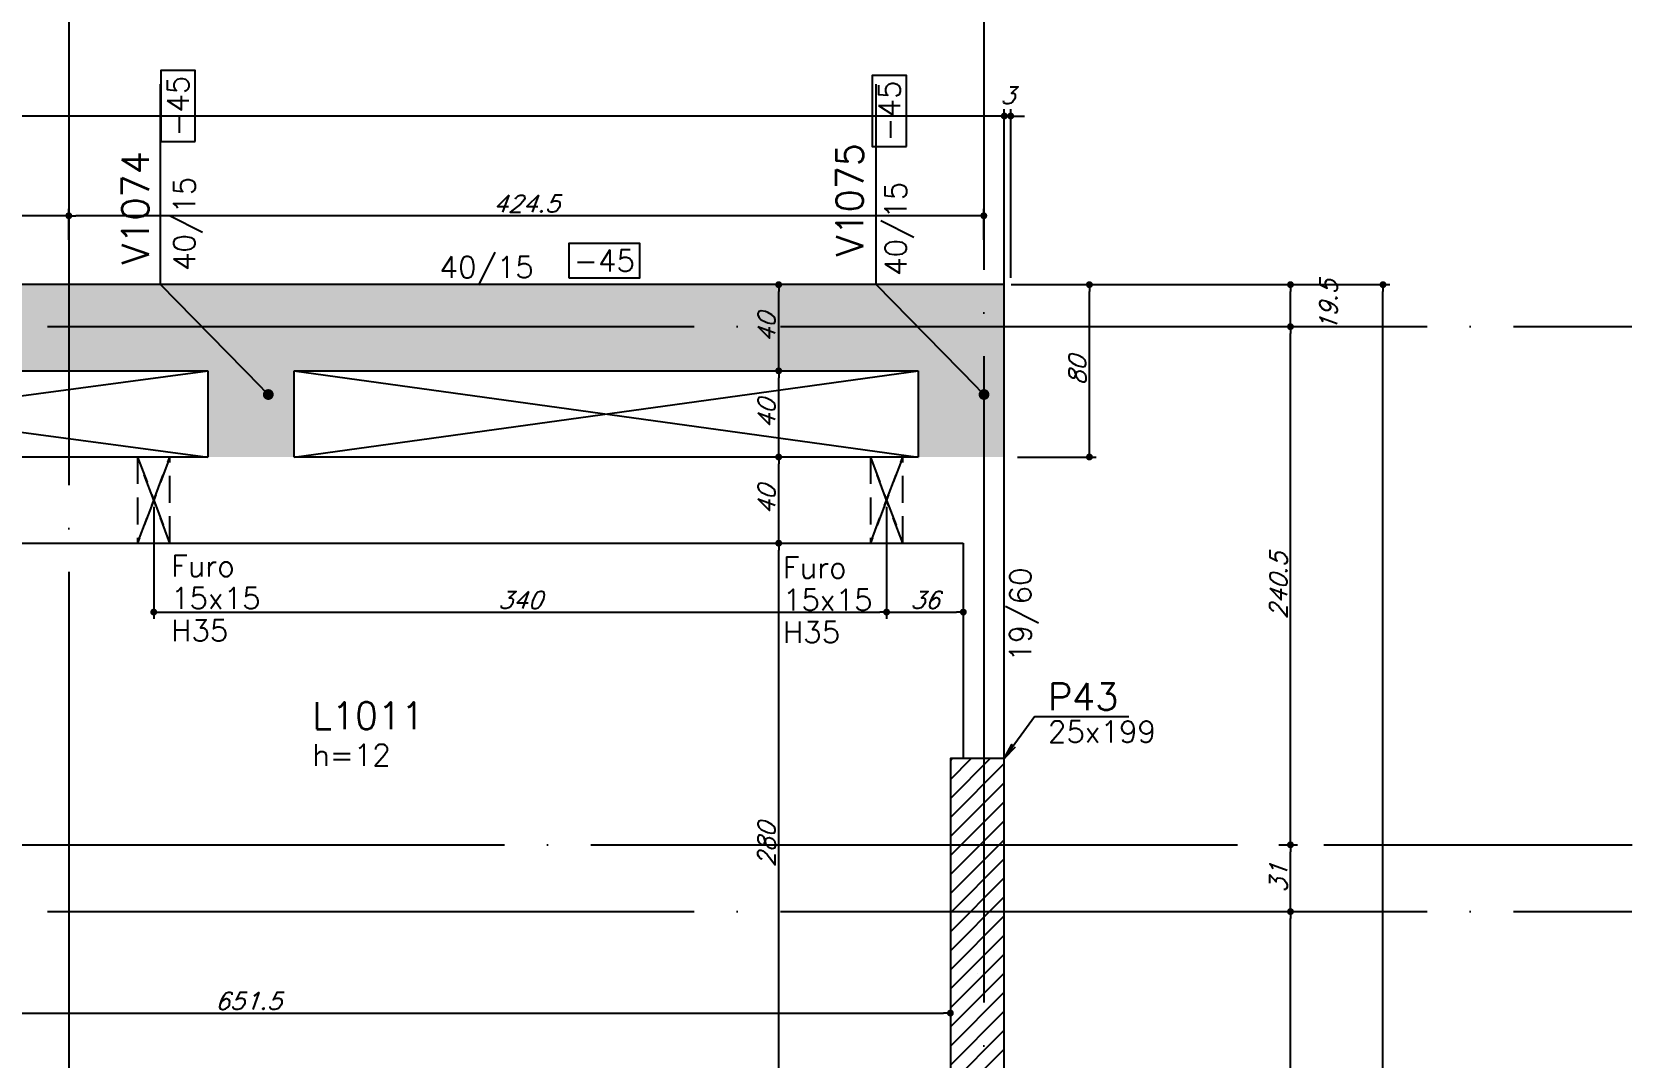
# Model space of a CAD drawing. Extents: x -4723 to 4922, y -2048 to 2452.
# Drawn here: x 2808 to 3551, y 1276 to 1752 of the extents above; entities that cross this region are included whole.
import ezdxf
from ezdxf import colors
from ezdxf.entities.mleader import LeaderData, LeaderLine
from ezdxf.enums import TextEntityAlignment as Align
from ezdxf.math import Vec2, Vec3

# ---------------------------------------------------------------- set-up
doc = ezdxf.new("R2010")
doc.units = 0
doc.header["$LTSCALE"] = 50
doc.header["$MEASUREMENT"] = 0
doc.linetypes.add('EIXO', pattern=[6.8, 6, -0.4, 0, -0.4])
doc.linetypes.add('HIDDEN', pattern=[0.375, 0.25, -0.125])
doc.layers.get('0').update_dxf_attribs({"linetype": 'CONTINUOUS'})
doc.layers.get('DEFPOINTS').update_dxf_attribs({"linetype": 'CONTINUOUS'})
for name, color, linetype in [('242', 3, 'CONTINUOUS'), ('F-AUX-RED', 1, 'CONTINUOUS'), ('F-COTAS', 106, 'CONTINUOUS'), ('F-COTAS-FUROS', 50, 'CONTINUOUS'), ('F-EIXO', 12, 'EIXO'), ('F-FURO-PAREDE', 2, 'HIDDEN'), ('F-FURO-PAREDE-TEXTOS', 2, 'CONTINUOUS'), ('F-LAJES-DIM', 2, 'CONTINUOUS'), ('F-LAJES-NOME', 4, 'CONTINUOUS'), ('F-PILARES-DIM', 172, 'CONTINUOUS'), ('F-PILARES-HACH', 174, 'CONTINUOUS'), ('F-PILARES-NOME', 170, 'CONTINUOUS'), ('F-PILARES-S', 170, 'CONTINUOUS'), ('F-TEXTO', 6, 'CONTINUOUS'), ('F-VIGAS', 3, 'CONTINUOUS'), ('F-VIGAS-DIM', 2, 'CONTINUOUS'), ('F-VIGAS-NOME', 4, 'CONTINUOUS'), ('F-VÃO', 1, 'CONTINUOUS')]:
    doc.layers.add(name, color=color, linetype=linetype)
doc.layers.add('F-DESNIVEL-5', color=7, linetype='CONTINUOUS', true_color=0xadd6ff)
doc.styles.add('CP-TEXT-INCL', font='simplex.shx', dxfattribs={"oblique": 20})
doc.styles.add('MCP', font='simplex.shx')
doc.styles.add('ROMANS', font='simplex.shx')
doc.styles.get("Standard").update_dxf_attribs({"font": 'simplex.shx'})
doc.dimstyles.new('CP-COTAS-50', dxfattribs={"dimscale": 0.64, "dimtxt": 12.5, "dimasz": 5, "dimexe": 5, "dimexo": 5, "dimgap": 2.5, "dimtad": 1, "dimdec": 1, "dimdsep": 46, "dimtxsty": 'CP-TEXT-INCL', "dimblk1": 'DOT', "dimblk2": 'DOT', "dimsah": 1, "dimcen": 9, "dimclrd": 256, "dimclre": 256, "dimclrt": 256, "dimadec": 0, "dimazin": 0, "dimtfac": 1, "dimtdec": 1, "dimtmove": 2, "dimatfit": 3, "dimldrblk": 'DOT', "dimfxl": 0, "dimtolj": 1, "dimarcsym": 0})

# ---------------------------------------------------------------- blocks, each defined once
blk = doc.blocks.new('*U8')
at = {"layer": 'F-VIGAS-DIM', "color": 1}
blk.add_lwpolyline([(0, 0), (33, 0), (33, 16), (0, 16)], close=True, dxfattribs=at)
at = {"layer": 'F-VIGAS-DIM', "style": 'MCP'}
blk.add_attdef('DIM', text='', height=10, dxfattribs=at).set_placement((16.5, 8), align=Align.MIDDLE_CENTER)
blk = doc.blocks.new('*U52')
at = {"layer": 'F-EIXO'}
blk.add_line((0, 0), (0, -2655), dxfattribs=at)
at = {"layer": 'F-TEXTO', "style": 'ROMANS'}
blk.add_attdef('EIXO', text='', height=17.5, rotation=360, dxfattribs=at).set_placement((0, 28.21), align=Align.MIDDLE_CENTER)
blk = doc.blocks.new('*U54')
at = {"layer": 'F-EIXO'}
blk.add_line((0, 0), (7197, 0), dxfattribs=at)
at = {"layer": 'F-TEXTO', "style": 'ROMANS'}
blk.add_attdef('EIXO', text='', height=17.5, dxfattribs=at).set_placement((-28.2072, 0), align=Align.MIDDLE_CENTER)
blk = doc.blocks.new('*U55')
at = {"layer": 'F-EIXO'}
blk.add_line((0, 0), (7285, 0), dxfattribs=at)
at = {"layer": 'F-TEXTO', "style": 'ROMANS'}
blk.add_attdef('EIXO', text='', height=17.5, dxfattribs=at).set_placement((-28.2072, 0), align=Align.MIDDLE_CENTER)
blk = doc.blocks.new('*U28')
at = {"layer": 'F-EIXO'}
blk.add_line((0, 0), (0, -2449.91), dxfattribs=at)
at = {"layer": 'F-TEXTO', "style": 'ROMANS'}
blk.add_attdef('EIXO', text='', height=17.5, rotation=360, dxfattribs=at).set_placement((0, 28.21), align=Align.MIDDLE_CENTER)
blk = doc.blocks.new('*U43')
at = {"layer": 'F-EIXO'}
blk.add_line((0, 0), (7197, 0), dxfattribs=at)
at = {"layer": 'F-TEXTO', "style": 'ROMANS'}
blk.add_attdef('EIXO', text='', height=17.5, dxfattribs=at).set_placement((-28.2072, 0), align=Align.MIDDLE_CENTER)
blk = doc.blocks.new('_DOT')
at = {"color": 0, "linetype": 'ByBlock'}
blk.add_line((-0.5, 0), (-1, 0), dxfattribs=at)
at = {"color": 0, "linetype": 'ByBlock', "const_width": 0.5}
blk.add_lwpolyline([(-0.25, 0, 1), (0.25, 0, 1)], format="xyb", close=True, dxfattribs=at)
blk = doc.blocks.new('*D71')
at = {"layer": 'DEFPOINTS', "color": 0, "linetype": 'Continuous', "transparency": 16777216}
for p in [(3262.5, 1634.5), (3435.19, 1634.5), (3259.5, -275.5)]:
    blk.add_point(p, dxfattribs=at)
at = {"layer": 'F-COTAS', "linetype": 'Continuous', "lineweight": -2, "transparency": 16777216}
for p, q in [((3265.7, 1634.5), (3438.39, 1634.5)), ((3435.19, -272.3), (3435.19, 1631.3)), ((3262.7, -275.5), (3438.39, -275.5))]:
    blk.add_line(p, q, dxfattribs=at)
at = {"layer": 'F-COTAS', "linetype": 'Continuous', "lineweight": -2, "transparency": 16777216, "xscale": 3.2, "yscale": 3.2, "zscale": 3.2}
for p, rotation in [((3435.19, 1634.5), 90), ((3435.19, -275.5), 270)]:
    blk.add_blockref('_DOT', p, dxfattribs=dict(at, rotation=rotation))
at = {"layer": 'F-COTAS', "linetype": 'Continuous', "transparency": 16777216, "insert": (3429.59, 679.5), "char_height": 8, "attachment_point": 5, "rotation": 90, "style": 'CP-TEXT-INCL'}
blk.add_mtext('\\A1;1910', dxfattribs=at)
blk = doc.blocks.new('*D79')
at = {"layer": 'DEFPOINTS', "color": 0, "linetype": 'Continuous', "transparency": 16777216}
for p in [(3383.74, 1343.5), (3392.27, 1343.5), (3383.74, 874)]:
    blk.add_point(p, dxfattribs=at)
at = {"layer": 'F-COTAS', "linetype": 'Continuous', "lineweight": -2, "transparency": 16777216}
for p, q in [((3386.94, 1343.5), (3395.47, 1343.5)), ((3392.27, 877.2), (3392.27, 1340.3)), ((3386.94, 874), (3395.47, 874))]:
    blk.add_line(p, q, dxfattribs=at)
at = {"layer": 'F-COTAS', "linetype": 'Continuous', "lineweight": -2, "transparency": 16777216, "xscale": 3.2, "yscale": 3.2, "zscale": 3.2}
for p, rotation in [((3392.27, 1343.5), 90), ((3392.27, 874), 270)]:
    blk.add_blockref('_DOT', p, dxfattribs=dict(at, rotation=rotation))
at = {"layer": 'F-COTAS', "linetype": 'Continuous', "transparency": 16777216, "insert": (3386.67, 1108.75), "char_height": 8, "attachment_point": 5, "rotation": 90, "style": 'CP-TEXT-INCL'}
blk.add_mtext('\\A1;469.5', dxfattribs=at)
blk = doc.blocks.new('*D80')
at = {"layer": 'DEFPOINTS', "color": 0, "linetype": 'Continuous', "transparency": 16777216}
for p in [(3383.74, 1374.5), (3392.27, 1374.5), (3383.74, 1343.5)]:
    blk.add_point(p, dxfattribs=at)
at = {"layer": 'F-COTAS', "linetype": 'Continuous', "lineweight": -2, "transparency": 16777216}
for p, q in [((3386.94, 1374.5), (3395.47, 1374.5)), ((3392.27, 1346.7), (3392.27, 1371.3)), ((3386.94, 1343.5), (3395.47, 1343.5))]:
    blk.add_line(p, q, dxfattribs=at)
at = {"layer": 'F-COTAS', "linetype": 'Continuous', "lineweight": -2, "transparency": 16777216, "xscale": 3.2, "yscale": 3.2, "zscale": 3.2}
for p, rotation in [((3392.27, 1374.5), 90), ((3392.27, 1343.5), 270)]:
    blk.add_blockref('_DOT', p, dxfattribs=dict(at, rotation=rotation))
at = {"layer": 'F-COTAS', "linetype": 'Continuous', "transparency": 16777216, "insert": (3386.67, 1359), "char_height": 8, "attachment_point": 5, "rotation": 90, "style": 'CP-TEXT-INCL'}
blk.add_mtext('\\A1;31', dxfattribs=at)
blk = doc.blocks.new('*D81')
at = {"layer": 'DEFPOINTS', "color": 0, "linetype": 'Continuous', "transparency": 16777216}
for p in [(3368.29, 1615), (3392.27, 1615), (3383.74, 1374.5)]:
    blk.add_point(p, dxfattribs=at)
at = {"layer": 'F-COTAS', "linetype": 'Continuous', "lineweight": -2, "transparency": 16777216}
for p, q in [((3371.49, 1615), (3395.47, 1615)), ((3392.27, 1377.7), (3392.27, 1611.8)), ((3386.94, 1374.5), (3395.47, 1374.5))]:
    blk.add_line(p, q, dxfattribs=at)
at = {"layer": 'F-COTAS', "linetype": 'Continuous', "lineweight": -2, "transparency": 16777216, "xscale": 3.2, "yscale": 3.2, "zscale": 3.2}
for p, rotation in [((3392.27, 1615), 90), ((3392.27, 1374.5), 270)]:
    blk.add_blockref('_DOT', p, dxfattribs=dict(at, rotation=rotation))
at = {"layer": 'F-COTAS', "linetype": 'Continuous', "transparency": 16777216, "insert": (3386.67, 1494.75), "char_height": 8, "attachment_point": 5, "rotation": 90, "style": 'CP-TEXT-INCL'}
blk.add_mtext('\\A1;240.5', dxfattribs=at)
blk = doc.blocks.new('*D82')
at = {"layer": 'DEFPOINTS', "color": 0, "linetype": 'Continuous', "transparency": 16777216}
for p in [(3262.5, 1634.5), (3392.27, 1634.5), (3368.29, 1615)]:
    blk.add_point(p, dxfattribs=at)
at = {"layer": 'F-COTAS', "linetype": 'Continuous', "lineweight": -2, "transparency": 16777216}
for p, q in [((3265.7, 1634.5), (3395.47, 1634.5)), ((3392.27, 1618.2), (3392.27, 1631.3)), ((3371.49, 1615), (3395.47, 1615))]:
    blk.add_line(p, q, dxfattribs=at)
at = {"layer": 'F-COTAS', "linetype": 'Continuous', "lineweight": -2, "transparency": 16777216, "xscale": 3.2, "yscale": 3.2, "zscale": 3.2}
for p, rotation in [((3392.27, 1634.5), 90), ((3392.27, 1615), 270)]:
    blk.add_blockref('_DOT', p, dxfattribs=dict(at, rotation=rotation))
at = {"layer": 'F-COTAS', "linetype": 'Continuous', "transparency": 16777216, "insert": (3409.87, 1624.75), "char_height": 8, "attachment_point": 5, "rotation": 90, "style": 'CP-TEXT-INCL'}
blk.add_mtext('\\A1;19.5', dxfattribs=at)
blk = doc.blocks.new('*D83')
at = {"layer": 'DEFPOINTS', "color": 0, "linetype": 'Continuous', "transparency": 16777216}
for p in [(-3379.97, 1712.77), (-3379.97, 1634.5), (3259.5, 1554.5)]:
    blk.add_point(p, dxfattribs=at)
at = {"layer": 'F-COTAS', "linetype": 'Continuous', "lineweight": -2, "transparency": 16777216}
for p, q in [((-3379.97, 1637.7), (-3379.97, 1715.97)), ((3259.5, 1557.7), (3259.5, 1715.97)), ((3256.3, 1712.77), (-3376.77, 1712.77))]:
    blk.add_line(p, q, dxfattribs=at)
at = {"layer": 'F-COTAS', "linetype": 'Continuous', "lineweight": -2, "transparency": 16777216, "xscale": 3.2, "yscale": 3.2, "zscale": 3.2, "rotation": 180}
blk.add_blockref('_DOT', (-3379.97, 1712.77), dxfattribs=at)
at = {"layer": 'F-COTAS', "linetype": 'Continuous', "lineweight": -2, "transparency": 16777216, "xscale": 3.2, "yscale": 3.2, "zscale": 3.2}
blk.add_blockref('_DOT', (3259.5, 1712.77), dxfattribs=at)
at = {"layer": 'F-COTAS', "linetype": 'Continuous', "transparency": 16777216, "insert": (-60.23, 1718.37), "char_height": 8, "attachment_point": 5, "style": 'CP-TEXT-INCL'}
blk.add_mtext('\\A1;6639.5', dxfattribs=at)
blk = doc.blocks.new('*D84')
at = {"layer": 'DEFPOINTS', "color": 0, "linetype": 'Continuous', "transparency": 16777216}
for p in [(2825.5, 1666.49), (2825.5, 1652.03), (3250, 1652.03)]:
    blk.add_point(p, dxfattribs=at)
at = {"layer": 'F-COTAS', "linetype": 'Continuous', "lineweight": -2, "transparency": 16777216}
for p, q in [((2825.5, 1655.23), (2825.5, 1669.69)), ((3246.8, 1666.49), (2828.7, 1666.49)), ((3250, 1655.23), (3250, 1669.69))]:
    blk.add_line(p, q, dxfattribs=at)
at = {"layer": 'F-COTAS', "linetype": 'Continuous', "lineweight": -2, "transparency": 16777216, "xscale": 3.2, "yscale": 3.2, "zscale": 3.2, "rotation": 180}
blk.add_blockref('_DOT', (2825.5, 1666.49), dxfattribs=at)
at = {"layer": 'F-COTAS', "linetype": 'Continuous', "lineweight": -2, "transparency": 16777216, "xscale": 3.2, "yscale": 3.2, "zscale": 3.2}
blk.add_blockref('_DOT', (3250, 1666.49), dxfattribs=at)
at = {"layer": 'F-COTAS', "linetype": 'Continuous', "transparency": 16777216, "insert": (3037.75, 1672.09), "char_height": 8, "attachment_point": 5, "style": 'CP-TEXT-INCL'}
blk.add_mtext('\\A1;424.5', dxfattribs=at)
blk = doc.blocks.new('*D85')
at = {"layer": 'DEFPOINTS', "color": 0, "linetype": 'Continuous', "transparency": 16777216}
for p in [(2245.5, 1666.49), (2245.5, 1666.49), (2825.5, 1652.03)]:
    blk.add_point(p, dxfattribs=at)
at = {"layer": 'F-COTAS', "linetype": 'Continuous', "lineweight": -2, "transparency": 16777216}
for p, q in [((2822.3, 1666.49), (2248.7, 1666.49)), ((2825.5, 1655.23), (2825.5, 1669.69))]:
    blk.add_line(p, q, dxfattribs=at)
at = {"layer": 'F-COTAS', "linetype": 'Continuous', "lineweight": -2, "transparency": 16777216, "xscale": 3.2, "yscale": 3.2, "zscale": 3.2, "rotation": 180}
blk.add_blockref('_DOT', (2245.5, 1666.49), dxfattribs=at)
at = {"layer": 'F-COTAS', "linetype": 'Continuous', "lineweight": -2, "transparency": 16777216, "xscale": 3.2, "yscale": 3.2, "zscale": 3.2}
blk.add_blockref('_DOT', (2825.5, 1666.49), dxfattribs=at)
at = {"layer": 'F-COTAS', "linetype": 'Continuous', "transparency": 16777216, "insert": (2591.65, 1673.92), "char_height": 8, "attachment_point": 5, "style": 'CP-TEXT-INCL'}
blk.add_mtext('\\A1;580', dxfattribs=at)
blk = doc.blocks.new('*D213')
at = {"layer": 'DEFPOINTS', "color": 0, "linetype": 'Continuous', "transparency": 16777216}
for p in [(3154.84, 1514.5), (3154.84, 1514.5), (3154.84, 1234.5)]:
    blk.add_point(p, dxfattribs=at)
at = {"layer": 'F-COTAS', "linetype": 'Continuous', "lineweight": -2, "transparency": 16777216}
blk.add_line((3154.84, 1237.7), (3154.84, 1511.3), dxfattribs=at)
at = {"layer": 'F-COTAS', "linetype": 'Continuous', "lineweight": -2, "transparency": 16777216, "xscale": 3.2, "yscale": 3.2, "zscale": 3.2}
for p, rotation in [((3154.84, 1514.5), 90), ((3154.84, 1234.5), 270)]:
    blk.add_blockref('_DOT', p, dxfattribs=dict(at, rotation=rotation))
at = {"layer": 'F-COTAS', "linetype": 'Continuous', "transparency": 16777216, "insert": (3149.24, 1374.5), "char_height": 8, "attachment_point": 5, "rotation": 90, "style": 'CP-TEXT-INCL'}
blk.add_mtext('\\A1;280', dxfattribs=at)
blk = doc.blocks.new('*D214')
at = {"layer": 'DEFPOINTS', "color": 0, "linetype": 'Continuous', "transparency": 16777216}
for p in [(3154.84, 1554.5), (3154.84, 1554.5), (3154.84, 1514.5)]:
    blk.add_point(p, dxfattribs=at)
at = {"layer": 'F-COTAS', "linetype": 'Continuous', "lineweight": -2, "transparency": 16777216}
blk.add_line((3154.84, 1517.7), (3154.84, 1551.3), dxfattribs=at)
at = {"layer": 'F-COTAS', "linetype": 'Continuous', "lineweight": -2, "transparency": 16777216, "xscale": 3.2, "yscale": 3.2, "zscale": 3.2}
for p, rotation in [((3154.84, 1554.5), 90), ((3154.84, 1514.5), 270)]:
    blk.add_blockref('_DOT', p, dxfattribs=dict(at, rotation=rotation))
at = {"layer": 'F-COTAS', "linetype": 'Continuous', "transparency": 16777216, "insert": (3149.24, 1534.5), "char_height": 8, "attachment_point": 5, "rotation": 90, "style": 'CP-TEXT-INCL'}
blk.add_mtext('\\A1;40', dxfattribs=at)
blk = doc.blocks.new('*D215')
at = {"layer": 'DEFPOINTS', "color": 0, "linetype": 'Continuous', "transparency": 16777216}
for p in [(3154.84, 1594.5), (3154.84, 1594.5), (3154.84, 1554.5)]:
    blk.add_point(p, dxfattribs=at)
at = {"layer": 'F-COTAS', "linetype": 'Continuous', "lineweight": -2, "transparency": 16777216}
blk.add_line((3154.84, 1557.7), (3154.84, 1591.3), dxfattribs=at)
at = {"layer": 'F-COTAS', "linetype": 'Continuous', "lineweight": -2, "transparency": 16777216, "xscale": 3.2, "yscale": 3.2, "zscale": 3.2}
for p, rotation in [((3154.84, 1594.5), 90), ((3154.84, 1554.5), 270)]:
    blk.add_blockref('_DOT', p, dxfattribs=dict(at, rotation=rotation))
at = {"layer": 'F-COTAS', "linetype": 'Continuous', "transparency": 16777216, "insert": (3149.24, 1574.5), "char_height": 8, "attachment_point": 5, "rotation": 90, "style": 'CP-TEXT-INCL'}
blk.add_mtext('\\A1;40', dxfattribs=at)
blk = doc.blocks.new('*D216')
at = {"layer": 'DEFPOINTS', "color": 0, "linetype": 'Continuous', "transparency": 16777216}
for p in [(3154.84, 1634.5), (3154.84, 1634.5), (3154.84, 1594.5)]:
    blk.add_point(p, dxfattribs=at)
at = {"layer": 'F-COTAS', "linetype": 'Continuous', "lineweight": -2, "transparency": 16777216}
blk.add_line((3154.84, 1597.7), (3154.84, 1631.3), dxfattribs=at)
at = {"layer": 'F-COTAS', "linetype": 'Continuous', "lineweight": -2, "transparency": 16777216, "xscale": 3.2, "yscale": 3.2, "zscale": 3.2}
for p, rotation in [((3154.84, 1634.5), 90), ((3154.84, 1594.5), 270)]:
    blk.add_blockref('_DOT', p, dxfattribs=dict(at, rotation=rotation))
at = {"layer": 'F-COTAS', "linetype": 'Continuous', "transparency": 16777216, "insert": (3149.24, 1614.5), "char_height": 8, "attachment_point": 5, "rotation": 90, "style": 'CP-TEXT-INCL'}
blk.add_mtext('\\A1;40', dxfattribs=at)
blk = doc.blocks.new('*D232')
at = {"layer": 'DEFPOINTS', "color": 0, "linetype": 'Continuous', "transparency": 16777216}
for p in [(2583, 1296.4), (3234.5, 1296.4), (3234.5, 1296.4)]:
    blk.add_point(p, dxfattribs=at)
at = {"layer": 'F-COTAS', "linetype": 'Continuous', "lineweight": -2, "transparency": 16777216}
blk.add_line((2586.2, 1296.4), (3231.3, 1296.4), dxfattribs=at)
at = {"layer": 'F-COTAS', "linetype": 'Continuous', "lineweight": -2, "transparency": 16777216, "xscale": 3.2, "yscale": 3.2, "zscale": 3.2, "rotation": 180}
blk.add_blockref('_DOT', (2583, 1296.4), dxfattribs=at)
at = {"layer": 'F-COTAS', "linetype": 'Continuous', "lineweight": -2, "transparency": 16777216, "xscale": 3.2, "yscale": 3.2, "zscale": 3.2}
blk.add_blockref('_DOT', (3234.5, 1296.4), dxfattribs=at)
at = {"layer": 'F-COTAS', "linetype": 'Continuous', "transparency": 16777216, "insert": (2908.75, 1302), "char_height": 8, "attachment_point": 5, "style": 'CP-TEXT-INCL'}
blk.add_mtext('\\A1;651.5', dxfattribs=at)
blk = doc.blocks.new('*D309')
at = {"layer": 'DEFPOINTS', "color": 0, "linetype": 'Continuous', "transparency": 16777216}
for p in [(3259.5, 1634.5), (3299, 1634.5), (3262.5, 1554.5)]:
    blk.add_point(p, dxfattribs=at)
at = {"layer": 'F-COTAS', "linetype": 'Continuous', "lineweight": -2, "transparency": 16777216}
for p, q in [((3262.7, 1634.5), (3302.2, 1634.5)), ((3299, 1557.7), (3299, 1631.3)), ((3265.7, 1554.5), (3302.2, 1554.5))]:
    blk.add_line(p, q, dxfattribs=at)
at = {"layer": 'F-COTAS', "linetype": 'Continuous', "lineweight": -2, "transparency": 16777216, "xscale": 3.2, "yscale": 3.2, "zscale": 3.2}
for p, rotation in [((3299, 1634.5), 90), ((3299, 1554.5), 270)]:
    blk.add_blockref('_DOT', p, dxfattribs=dict(at, rotation=rotation))
at = {"layer": 'F-COTAS', "linetype": 'Continuous', "transparency": 16777216, "insert": (3293.4, 1594.5), "char_height": 8, "attachment_point": 5, "rotation": 90, "style": 'CP-TEXT-INCL'}
blk.add_mtext('\\A1;80', dxfattribs=at)
blk = doc.blocks.new('*D310')
at = {"layer": 'DEFPOINTS', "color": 0, "linetype": 'Continuous', "transparency": 16777216}
for p in [(3262.5, 1712.77), (3259.5, 1634.5), (3262.5, 1634.5)]:
    blk.add_point(p, dxfattribs=at)
at = {"layer": 'F-COTAS', "linetype": 'Continuous', "lineweight": -2, "transparency": 16777216}
for p, q in [((3259.5, 1637.7), (3259.5, 1715.97)), ((3262.5, 1637.7), (3262.5, 1715.97)), ((3256.3, 1712.77), (3253.1, 1712.77)), ((3259.5, 1712.77), (3262.5, 1712.77)), ((3265.7, 1712.77), (3268.9, 1712.77))]:
    blk.add_line(p, q, dxfattribs=at)
at = {"layer": 'F-COTAS', "linetype": 'Continuous', "lineweight": -2, "transparency": 16777216, "xscale": 3.2, "yscale": 3.2, "zscale": 3.2}
blk.add_blockref('_DOT', (3259.5, 1712.77), dxfattribs=at)
at = {"layer": 'F-COTAS', "linetype": 'Continuous', "lineweight": -2, "transparency": 16777216, "xscale": 3.2, "yscale": 3.2, "zscale": 3.2, "rotation": 180}
blk.add_blockref('_DOT', (3262.5, 1712.77), dxfattribs=at)
at = {"layer": 'F-COTAS', "linetype": 'Continuous', "transparency": 16777216, "insert": (3261, 1722.37), "char_height": 8, "attachment_point": 5, "style": 'CP-TEXT-INCL'}
blk.add_mtext('\\A1;3', dxfattribs=at)
blk = doc.blocks.new('*D535')
at = {"layer": 'DEFPOINTS', "color": 0, "linetype": 'Continuous', "transparency": 16777216}
for p in [(2864.9, 1534.5), (3204.9, 1534.5), (3204.9, 1482.52)]:
    blk.add_point(p, dxfattribs=at)
at = {"layer": 'F-COTAS-FUROS', "linetype": 'Continuous', "lineweight": -2, "transparency": 16777216}
for p, q in [((2864.9, 1531.3), (2864.9, 1479.32)), ((3204.9, 1531.3), (3204.9, 1479.32)), ((2868.1, 1482.52), (3201.7, 1482.52))]:
    blk.add_line(p, q, dxfattribs=at)
at = {"layer": 'F-COTAS-FUROS', "linetype": 'Continuous', "lineweight": -2, "transparency": 16777216, "xscale": 3.2, "yscale": 3.2, "zscale": 3.2, "rotation": 180}
blk.add_blockref('_DOT', (2864.9, 1482.52), dxfattribs=at)
at = {"layer": 'F-COTAS-FUROS', "linetype": 'Continuous', "lineweight": -2, "transparency": 16777216, "xscale": 3.2, "yscale": 3.2, "zscale": 3.2}
blk.add_blockref('_DOT', (3204.9, 1482.52), dxfattribs=at)
at = {"layer": 'F-COTAS-FUROS', "linetype": 'Continuous', "transparency": 16777216, "insert": (3034.9, 1488.12), "char_height": 8, "attachment_point": 5, "style": 'CP-TEXT-INCL'}
blk.add_mtext('\\A1;340', dxfattribs=at)
blk = doc.blocks.new('*D536')
at = {"layer": 'DEFPOINTS', "color": 0, "linetype": 'Continuous', "transparency": 16777216}
for p in [(3204.9, 1534.5), (3240.5, 1501.31), (3240.5, 1482.52)]:
    blk.add_point(p, dxfattribs=at)
at = {"layer": 'F-COTAS-FUROS', "linetype": 'Continuous', "lineweight": -2, "transparency": 16777216}
for p, q in [((3204.9, 1531.3), (3204.9, 1479.32)), ((3240.5, 1498.11), (3240.5, 1479.32)), ((3208.1, 1482.52), (3237.3, 1482.52))]:
    blk.add_line(p, q, dxfattribs=at)
at = {"layer": 'F-COTAS-FUROS', "linetype": 'Continuous', "lineweight": -2, "transparency": 16777216, "xscale": 3.2, "yscale": 3.2, "zscale": 3.2, "rotation": 180}
blk.add_blockref('_DOT', (3204.9, 1482.52), dxfattribs=at)
at = {"layer": 'F-COTAS-FUROS', "linetype": 'Continuous', "lineweight": -2, "transparency": 16777216, "xscale": 3.2, "yscale": 3.2, "zscale": 3.2}
blk.add_blockref('_DOT', (3240.5, 1482.52), dxfattribs=at)
at = {"layer": 'F-COTAS-FUROS', "linetype": 'Continuous', "transparency": 16777216, "insert": (3222.7, 1488.12), "char_height": 8, "attachment_point": 5, "style": 'CP-TEXT-INCL'}
blk.add_mtext('\\A1;36', dxfattribs=at)

msp = doc.modelspace()

# ---------------------------------------------------------------- hatches: boundary and pattern name
at = {"layer": 'F-PILARES-HACH', "linetype": 'Continuous'}
h = msp.add_hatch(dxfattribs=at)
h.set_pattern_fill('ANSI31', color=256, scale=50, style=0)
h.paths.add_polyline_path([(3234.5, 1215.5), (3259.5, 1215.5), (3259.5, 1414.5), (3234.5, 1414.5)], flags=16)

# ---------------------------------------------------------------- linework, layer by layer
at = {"layer": '242', "linetype": 'Continuous'}
msp.add_line((3247, 1315), (3247, 1315), dxfattribs=at)
at = {"layer": 'F-COTAS', "linetype": 'Continuous'}
msp.add_lwpolyline([(3317.24867, 1433.86423), (3273.49867, 1433.86423), (3259.5, 1414.5), (3263.063, 1421.09962), (3259.5, 1414.5), (3264.6497, 1419.95258)], dxfattribs=at)
at = {"layer": 'F-DESNIVEL-5', "linetype": 'Continuous'}
for points in [[(2570, 1594.5), (2910, 1594.5), (2910, 1634.5)], [(2570, 1594.5), (2910, 1634.5), (2570, 1634.5)], [(2910, 1594.5), (3219.5, 1594.5), (3259.5, 1634.5)], [(2910, 1594.5), (3259.5, 1634.5), (2910, 1634.5)], [(2910, 1594.5), (2910, 1634.5), (2910, 1594.5)], [(3259.5, 1554.5), (3259.5, 1634.5), (3219.5, 1594.5)], [(2930, 1554.5), (2930, 1594.5), (2890, 1594.5)], [(2930, 1554.5), (2890, 1594.5), (2890, 1554.5)], [(3259.5, 1554.5), (3219.5, 1594.5), (3219.5, 1554.5)], [(2930, 1554.5), (2890, 1554.5), (2930, 1554.5)], [(3259.5, 1554.5), (3219.5, 1554.5), (3259.5, 1554.5)]]:
    msp.add_solid(points, dxfattribs=at)
at = {"layer": 'F-FURO-PAREDE'}
for points in [[(2864.9, 1534.5), (2857.4, 1514.5), (2872.4, 1514.5), (2864.9, 1534.5), (2872.4, 1514.5), (2872.4, 1554.5), (2864.9, 1534.5), (2872.4, 1554.5), (2857.4, 1554.5), (2864.9, 1534.5), (2857.4, 1554.5), (2857.4, 1514.5), (2864.9, 1534.5)], [(3204.9, 1534.5), (3197.4, 1514.5), (3212.4, 1514.5), (3204.9, 1534.5), (3212.4, 1514.5), (3212.4, 1554.5), (3204.9, 1534.5), (3212.4, 1554.5), (3197.4, 1554.5), (3204.9, 1534.5), (3197.4, 1554.5), (3197.4, 1514.5), (3204.9, 1534.5)]]:
    msp.add_lwpolyline(points, dxfattribs=at)
at = {"layer": 'F-PILARES-S', "linetype": 'Continuous'}
msp.add_lwpolyline([(3234.5, 1215.5), (3259.5, 1215.5), (3259.5, 1414.5), (3234.5, 1414.5), (3234.5, 1215.5)], dxfattribs=at)
at = {"layer": 'F-VIGAS'}
for points in [[(2910, 1634.5), (2570, 1634.5)], [(3259.5, 1634.5), (2910, 1634.5)], [(3259.5, 1554.5), (3259.5, 1634.5)], [(2590, 1594.5), (2890, 1594.5)], [(2890, 1594.5), (2890, 1554.5)], [(2930, 1594.5), (3219.5, 1594.5)], [(2930, 1554.5), (2930, 1594.5)], [(3219.5, 1594.5), (3219.5, 1554.5)], [(2890, 1554.5), (2590, 1554.5)], [(3219.5, 1554.5), (2930, 1554.5)], [(3259.5, 1414.5), (3259.5, 1554.5)], [(2579.5, 1514.5), (2910, 1514.5)], [(2910, 1514.5), (3239.5, 1514.5)], [(3239.5, 1514.5), (3240.5, 1514.5)], [(3240.5, 1514.5), (3240.5, 1414.5)]]:
    msp.add_lwpolyline(points, dxfattribs=at)
at = {"layer": 'F-VÃO'}
for p, q in [((2590, 1554.5), (2890, 1594.5)), ((2590, 1594.5), (2890, 1554.5)), ((2930, 1554.5), (3219.5, 1594.5)), ((2930, 1594.5), (3219.5, 1554.5))]:
    msp.add_line(p, q, dxfattribs=at)

# ---------------------------------------------------------------- block references
at = {"layer": 'F-EIXO', "linetype": 'Continuous'}
for name, p in [('*U28', (3250, 1941.3568)), ('*U52', (2825.5, 1841.3568)), ('*U43', (-3646.3202, 1615)), ('*U55', (-3734.2742, 1374.5)), ('*U54', (-3646.3202, 1343.5))]:
    msp.add_blockref(name, p, dxfattribs=at)
at = {"layer": 'F-VIGAS-DIM', "linetype": 'Continuous', "rotation": 90}
for p in [(2884.12482, 1700.86789), (3214.15953, 1698.5845)]:
    msp.add_blockref('*U8', p, dxfattribs=at).add_auto_attribs({'DIM': '-45'})
at = {"layer": 'F-VIGAS-DIM', "linetype": 'Continuous'}
msp.add_blockref('*U8', (3057.5, 1637.625), dxfattribs=at).add_auto_attribs({'DIM': '-45'})

# ---------------------------------------------------------------- texts
at = {"layer": 'F-FURO-PAREDE-TEXTOS', "linetype": 'Continuous', "style": 'MCP'}
for s, p in [('Furo', (2872.93407, 1498.98323)), ('Furo', (3156.79011, 1498.22165)), ('15x15', (2872.93407, 1483.98323)), ('15x15', (3156.79011, 1483.22165)), ('H35', (2872.93407, 1468.98323)), ('H35', (3156.79011, 1468.22165))]:
    msp.add_text(s, height=10, dxfattribs=at).set_placement(p)
at = {"layer": 'F-LAJES-DIM', "linetype": 'Continuous', "style": 'MCP'}
msp.add_text('h=12', height=10, dxfattribs=at).set_placement((2938.42605, 1411.19871))
at = {"layer": 'F-LAJES-NOME', "linetype": 'Continuous', "style": 'MCP'}
msp.add_text('L1011', height=12.5, dxfattribs=at).set_placement((2938.42605, 1428.19871))
at = {"layer": 'F-PILARES-DIM', "linetype": 'Continuous', "style": 'MCP'}
msp.add_text('25x199', height=10, dxfattribs=at).set_placement((3279.74867, 1421.98923))
at = {"layer": 'F-PILARES-NOME', "linetype": 'Continuous', "style": 'MCP'}
msp.add_text('P43', height=12.5, dxfattribs=at).set_placement((3279.74867, 1436.98923))
at = {"layer": 'F-VIGAS-DIM', "linetype": 'Continuous', "style": 'MCP'}
for s, p in [('40/15', (2884.12482, 1640.86789)), ('40/15', (3214.15953, 1638.5845)), ('19/60', (3272, 1459.5))]:
    msp.add_text(s, height=10, rotation=90, dxfattribs=at).set_placement(p)
msp.add_text('40/15', height=10, dxfattribs=at).set_placement((2997.5, 1637.625))
at = {"layer": 'F-VIGAS-NOME', "linetype": 'Continuous', "style": 'MCP'}
for s, p in [('V1074', (2862.58545, 1643.88814)), ('V1075', (3194.08711, 1647.69941))]:
    msp.add_text(s, height=12.5, rotation=90, dxfattribs=at).set_placement(p)

# ---------------------------------------------------------------- dimensions: what is measured, and where the dimension line sits
at = {"layer": 'F-COTAS', "linetype": 'Continuous'}
for base, p1, p2, picture, middle in [((-3379.97, 1712.76675), (3259.5, 1554.5), (-3379.97, 1634.5), '*D83', (-60.235, 1718.36675)), ((3262.5, 1712.76675), (3259.5, 1634.5), (3262.5, 1634.5), '*D310', (3261, 1722.36675)), ((2825.5, 1666.48576), (3250, 1652.03087), (2825.5, 1652.03087), '*D84', (3037.75, 1672.08576))]:
    dim = msp.add_linear_dim(base=base, p1=p1, p2=p2, dimstyle='CP-COTAS-50', dxfattribs=at)
    dim.commit()
    dim.dimension.update_dxf_attribs({"geometry": picture, "text_midpoint": middle})
dim = msp.add_linear_dim(base=(2245.5, 1666.48576), p1=(2825.5, 1652.03087), p2=(2245.5, 1666.48576), dimstyle='CP-COTAS-50', dxfattribs=at)
dim.commit()
dim.dimension.update_dxf_attribs({"geometry": '*D85', "text_midpoint": (2591.64553, 1673.92105), "dimtype": 160})
for base, p1, p2, angle, picture, middle in [((3154.84264, 1634.5), (3154.84264, 1594.5), (3154.84264, 1634.5), 270, '*D216', (3149.24264, 1614.5)), ((3435.18656, 1634.5), (3259.5, -275.5), (3262.5, 1634.5), 90, '*D71', (3429.58656, 679.5)), ((3299.00189, 1634.5), (3262.5, 1554.5), (3259.5, 1634.5), 90, '*D309', (3293.40189, 1594.5)), ((3392.27058, 1634.5), (3368.29127, 1615), (3262.5, 1634.5), 90, '*D82', (3409.87058, 1624.75)), ((3392.27058, 1615), (3383.74102, 1374.5), (3368.29127, 1615), 90, '*D81', (3386.67058, 1494.75)), ((3154.84264, 1594.5), (3154.84264, 1554.5), (3154.84264, 1594.5), 270, '*D215', (3149.24264, 1574.5)), ((3154.84264, 1554.5), (3154.84264, 1514.5), (3154.84264, 1554.5), 270, '*D214', (3149.24264, 1534.5)), ((3154.84264, 1514.5), (3154.84264, 1234.5), (3154.84264, 1514.5), 270, '*D213', (3149.24264, 1374.5)), ((3392.27058, 1374.5), (3383.74102, 1343.5), (3383.74102, 1374.5), 90, '*D80', (3386.67058, 1359)), ((3392.27058, 1343.5), (3383.74102, 874), (3383.74102, 1343.5), 90, '*D79', (3386.67058, 1108.75)), ((3234.5, 1296.40144), (2583, 1296.40144), (3234.5, 1296.40144), 180, '*D232', (2908.75, 1302.00144))]:
    dim = msp.add_linear_dim(base=base, p1=p1, p2=p2, angle=angle, dimstyle='CP-COTAS-50', dxfattribs=at)
    dim.commit()
    dim.dimension.update_dxf_attribs({"geometry": picture, "text_midpoint": middle})
at = {"layer": 'F-COTAS-FUROS', "linetype": 'Continuous'}
for base, p1, p2, picture, middle in [((3204.9, 1482.51883), (2864.9, 1534.5), (3204.9, 1534.5), '*D535', (3034.9, 1488.11883)), ((3240.5, 1482.51883), (3204.9, 1534.5), (3240.5, 1501.30647), '*D536', (3222.7, 1488.11883))]:
    dim = msp.add_linear_dim(base=base, p1=p1, p2=p2, dimstyle='CP-COTAS-50', override={"dimdec": 0, "dimfxl": 7.5}, dxfattribs=at)
    dim.commit()
    dim.dimension.update_dxf_attribs({"geometry": picture, "text_midpoint": middle})

# ---------------------------------------------------------------- leaders
at = {"layer": 'F-AUX-RED', "linetype": 'Continuous'}
ml = msp.add_multileader_mtext('Standard', dxfattribs=at)
ml.set_content('', color=256)
ml.set_leader_properties()
ml.set_arrow_properties(name='DOT')
ml.build(insert=Vec2(0, 0))
ml.multileader.update_dxf_attribs({"text_right_attachment_type": 6, "dogleg_length": 0.36, "arrow_head_size": 5})
ctx = ml.context
ctx.base_point, ctx.char_height, ctx.arrow_head_size, ctx.landing_gap_size, ctx.plane_origin, ctx.plane_x_axis, ctx.plane_y_axis = Vec3(2868.05403, 1727.5), 0.18, 5, 0.09, Vec3(2918.05403, 1583.5), Vec3(0, 1), Vec3(-1, 0)
ctx.right_attachment = 6
notes = []
notes.append((ctx, [(0, (1, 1, 0), (2868.05403, 1634.5), (0, 1), 93, [(0, [(2918.05403, 1583.5)], 0, [])])]))
ctx.mtext.insert, ctx.mtext.text_direction, ctx.mtext.rotation, ctx.mtext.flow_direction = Vec3(2867.96403, 1727.59), Vec3(0, 1), 1.570796327, 5
ml = msp.add_multileader_mtext('Standard', dxfattribs=at)
ml.set_content('', color=256)
ml.set_leader_properties()
ml.set_arrow_properties(name='DOT')
ml.build(insert=Vec2(0, 0))
ml.multileader.update_dxf_attribs({"text_right_attachment_type": 6, "dogleg_length": 0.36, "arrow_head_size": 5})
ctx = ml.context
ctx.base_point, ctx.char_height, ctx.arrow_head_size, ctx.landing_gap_size, ctx.plane_origin, ctx.plane_x_axis, ctx.plane_y_axis = Vec3(3200.10531, 1727.5), 0.18, 5, 0.09, Vec3(3250.10531, 1583.5), Vec3(0, 1), Vec3(-1, 0)
ctx.right_attachment = 6
notes.append((ctx, [(0, (1, 1, 0), (3200.10531, 1634.5), (0, 1), 93, [(0, [(3250.10531, 1583.5)], 0, [])])]))
ctx.mtext.insert, ctx.mtext.text_direction, ctx.mtext.rotation, ctx.mtext.flow_direction = Vec3(3200.01531, 1727.59), Vec3(0, 1), 1.570796327, 5
for ctx, leaders in notes:
    for number, flags, end, landing, length, lines in leaders:
        leader = LeaderData()
        leader.index, (leader.has_last_leader_line, leader.has_dogleg_vector, leader.attachment_direction) = number, flags
        leader.last_leader_point, leader.dogleg_vector, leader.dogleg_length = Vec3(end), Vec3(landing), length
        for number, points, colour, breaks in lines:
            line = LeaderLine()
            line.index, line.vertices, line.color, line.breaks = number, Vec3.list(points), colors.encode_raw_color(colour), breaks
            leader.lines.append(line)
        ctx.leaders.append(leader)

doc.saveas('drawing.dxf')
